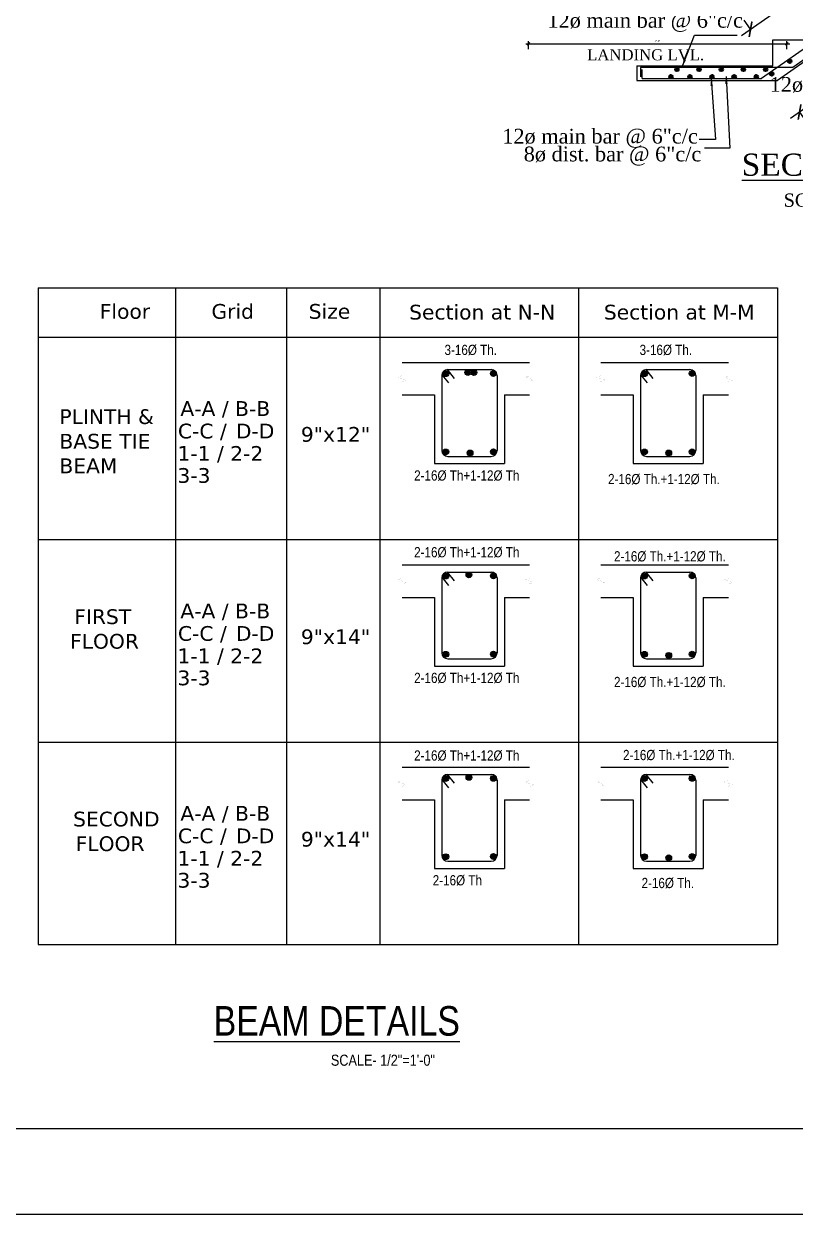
# Model space of a CAD drawing. Header units: inches. Extents: x -10117506 to -5032697, y -6529230 to -3254494.
# Drawn here: x -5041239 to -5040821, y -3262045 to -3261400 of the extents above; entities that cross this region are included whole.
import ezdxf
from ezdxf.enums import TextEntityAlignment as Align

# ---------------------------------------------------------------- set-up
doc = ezdxf.new("R2010")
doc.units = ezdxf.units.IN
doc.header["$LTSCALE"] = 2
doc.header["$MEASUREMENT"] = 0
doc.header["$PDMODE"] = 34
doc.linetypes.add('ACAD_ISO02W100', pattern=[15, 12, -3])
doc.layers.get('0').update_dxf_attribs({"linetype": 'CONTINUOUS'})
doc.layers.get('DEFPOINTS').update_dxf_attribs({"color": 141, "linetype": 'CONTINUOUS'})
for name, color, linetype, lineweight in [('BEAM LINE', 4, 'CONTINUOUS', 9), ('DIM_LINE', 173, 'CONTINUOUS', 20), ('dimension', 160, 'CONTINUOUS', 15), ('DIMSTR', 5, 'CONTINUOUS', 13), ('ELE1', 3, 'CONTINUOUS', 9), ('HATCH', 60, 'ACAD_ISO02W100', 13), ('rebAar', 3, 'CONTINUOUS', 20), ('rebar', 140, 'CONTINUOUS', 13), ('stair', 132, 'CONTINUOUS', 13), ('TEX', 210, 'CONTINUOUS', 25), ('TEXT', 181, 'CONTINUOUS', 25), ('WALL SEC', 2, 'CONTINUOUS', 35)]:
    doc.layers.add(name, color=color, linetype=linetype, lineweight=lineweight)
doc.styles.add('bimal', font='arial.ttf')
doc.styles.add('dim_20', font='ARIALN.TTF')
doc.styles.add('Lettring Text', font='arial.ttf')
doc.styles.add('NIR', font='COPRGTL.TTF')
doc.styles.get("Standard").update_dxf_attribs({"font": 'ARIALN.TTF'})
doc.styles.add('TIMES', font='times.ttf')
doc.dimstyles.new('1_96', dxfattribs={"dimtxt": 5, "dimasz": 3, "dimexe": 3, "dimexo": 3, "dimgap": 3, "dimtad": 1, "dimdec": 0, "dimzin": 0, "dimdsep": 46, "dimlunit": 4, "dimtxsty": 'bimal', "dimblk": 'ARCHTICK', "dimcen": 2, "dimdle": 3, "dimclrd": 3, "dimclre": 1, "dimclrt": 4, "dimadec": 0, "dimazin": 0, "dimtfac": 1, "dimtdec": 0, "dimtix": 1, "dimtofl": 0, "dimtmove": 0, "dimatfit": 3, "dimldrblk": 'ARCHTICK', "dimfxl": 1, "dimtolj": 1, "dimtzin": 0, "dimlwd": 0, "dimlwe": 9, "dimarcsym": 0})
doc.dimstyles.new('Copy of Standard', dxfattribs={"dimtxt": 6, "dimasz": 2.875, "dimexe": 2, "dimexo": 4, "dimgap": 2, "dimtad": 1, "dimdec": 0, "dimrnd": 1, "dimzin": 0, "dimdsep": 46, "dimlunit": 4, "dimtxsty": 'Lettring Text', "dimcen": 0.1, "dimclrd": 7, "dimclre": 7, "dimclrt": 7, "dimazin": 0, "dimtfac": 0.645, "dimtdec": 0, "dimtmove": 1, "dimatfit": 0, "dimfxl": 3, "dimfxlon": 1, "dimtfillclr": 256, "dimtolj": 1, "dimtzin": 0, "dimlwd": -1, "dimlwe": -1, "dimarcsym": 2})
doc.dimstyles.new('nir 48', dxfattribs={"dimscale": 0.5, "dimtxt": 24, "dimasz": 3, "dimexe": 3, "dimexo": 6, "dimgap": 2, "dimtad": 3, "dimdec": 0, "dimzin": 3, "dimlunit": 4, "dimtxsty": 'NIR', "dimblk": 'OBLIQUE', "dimcen": 2.5, "dimdle": 3, "dimclrt": 3, "dimadec": 0, "dimazin": 0, "dimtfac": 1, "dimtdec": 0, "dimtmove": 2, "dimatfit": 3, "dimfxl": 1, "dimarcsym": 0})

# ---------------------------------------------------------------- blocks, each defined once
blk = doc.blocks.new('_ArchTick')
at = {"color": 0, "linetype": 'ByBlock', "const_width": 0.15}
blk.add_lwpolyline([(-0.5, -0.5), (0.5, 0.5)], dxfattribs=at)
blk = doc.blocks.new('*D250')
at = {"layer": 'DEFPOINTS', "color": 0, "linetype": 'Continuous', "transparency": 16777216}
for p in [(121525.6, -24476.77), (121445.6, -24532.77), (121451.58, -24541.31)]:
    blk.add_point(p, dxfattribs=at)
at = {"layer": 'WALL SEC', "color": 3, "linetype": 'Continuous', "lineweight": 0, "transparency": 16777216}
blk.add_line((121534.03, -24483.59), (121449.12, -24543.03), dxfattribs=at)
at = {"layer": 'WALL SEC', "color": 1, "linetype": 'Continuous', "lineweight": 9, "transparency": 16777216}
for p, q in [((121531.58, -24485.31), (121533.3, -24487.77)), ((121451.58, -24541.31), (121453.3, -24543.77))]:
    blk.add_line(p, q, dxfattribs=at)
at = {"layer": 'WALL SEC', "color": 3, "linetype": 'Continuous', "lineweight": 0, "transparency": 16777216, "xscale": 3, "yscale": 3, "zscale": 3}
for p, rotation in [((121531.58, -24485.31), 34.99202019856288), ((121451.58, -24541.31), 214.9920201985628)]:
    blk.add_blockref('_ArchTick', p, dxfattribs=dict(at, rotation=rotation))
at = {"layer": 'WALL SEC', "color": 4, "linetype": 'Continuous', "lineweight": 25, "transparency": 16777216, "insert": (121478.13, -24515.96), "char_height": 5, "attachment_point": 5, "rotation": 34.992, "style": 'bimal'}
blk.add_mtext('\\A1;7\'-5"', dxfattribs=at)
blk = doc.blocks.new('*D252')
at = {"layer": 'DEFPOINTS', "color": 0, "linetype": 'Continuous', "transparency": 16777216}
for p in [(121461.21, -24502.84), (121468.48, -24513.23), (121445.57, -24529.27)]:
    blk.add_point(p, dxfattribs=at)
at = {"layer": 'WALL SEC', "color": 3, "linetype": 'Continuous', "lineweight": 0, "transparency": 16777216}
blk.add_line((121435.84, -24520.6), (121463.67, -24501.12), dxfattribs=at)
at = {"layer": 'WALL SEC', "color": 1, "linetype": 'Continuous', "lineweight": 9, "transparency": 16777216}
for p, q in [((121461.21, -24502.84), (121459.49, -24500.39)), ((121438.3, -24518.88), (121436.58, -24516.43))]:
    blk.add_line(p, q, dxfattribs=at)
at = {"layer": 'WALL SEC', "color": 3, "linetype": 'Continuous', "lineweight": 0, "transparency": 16777216, "xscale": 3, "yscale": 3, "zscale": 3}
for p, rotation in [((121461.21, -24502.84), 34.99202019855377), ((121438.3, -24518.88), 214.9920201985538)]:
    blk.add_blockref('_ArchTick', p, dxfattribs=dict(at, rotation=rotation))
at = {"layer": 'WALL SEC', "color": 4, "linetype": 'Continuous', "lineweight": 25, "transparency": 16777216, "insert": (121446.57, -24506.31), "char_height": 5, "attachment_point": 5, "rotation": 34.992, "style": 'bimal'}
blk.add_mtext('\\A1;2\'-6"', dxfattribs=at)
blk = doc.blocks.new('_Oblique')
at = {"color": 0, "linetype": 'ByBlock', "lineweight": -2}
blk.add_line((-0.5, -0.5), (0.5, 0.5), dxfattribs=at)
blk = doc.blocks.new('*D496')
at = {"layer": 'DEFPOINTS', "color": 0, "transparency": 16777216}
for p in [(-5040825.85, -3261410.59), (-5040965.89, -3261428.36), (-5040825.85, -3261428.36)]:
    blk.add_point(p, dxfattribs=at)
at = {"layer": 'DIM_LINE', "color": 0, "linetype": 'ByBlock', "lineweight": -2, "transparency": 16777216}
blk.add_line((-5040967.39, -3261410.59), (-5040824.35, -3261410.59), dxfattribs=at)
at = {"layer": 'DIM_LINE', "color": 0, "lineweight": -2, "transparency": 16777216}
for p, q in [((-5040965.89, -3261413.59), (-5040965.89, -3261409.09)), ((-5040825.85, -3261413.59), (-5040825.85, -3261409.09))]:
    blk.add_line(p, q, dxfattribs=at)
at = {"layer": 'DIM_LINE', "color": 0, "lineweight": -2, "transparency": 16777216, "xscale": 1.5, "yscale": 1.5, "zscale": 1.5, "rotation": 180}
blk.add_blockref('_Oblique', (-5040965.89, -3261410.59), dxfattribs=at)
at = {"layer": 'DIM_LINE', "color": 0, "lineweight": -2, "transparency": 16777216, "xscale": 1.5, "yscale": 1.5, "zscale": 1.5}
blk.add_blockref('_Oblique', (-5040825.85, -3261410.59), dxfattribs=at)
at = {"layer": 'DIM_LINE', "color": 3, "transparency": 16777216, "insert": (-5040895.87, -3261409.06), "char_height": 1, "attachment_point": 5, "style": 'NIR'}
blk.add_mtext('7\'-0"', dxfattribs=at)
blk = doc.blocks.new('YYG')
at = {"layer": 'WALL SEC'}
for points in [[(121448.44, -24527.55, 0.407959), (121448.93, -24528.05), (121448.95, -24528.05, 0.407959), (121449.44, -24527.55, 1)], [(121416.24, -24531.77, 0.407959), (121416.73, -24532.27), (121416.75, -24532.27, 0.407959), (121417.24, -24531.77, 1)], [(121417.86, -24529.77, 0.407959), (121418.35, -24530.27), (121418.37, -24530.27, 0.407959), (121418.86, -24529.77, 1)], [(121421.36, -24531.77, 0.407959), (121421.85, -24532.27), (121421.87, -24532.27, 0.407959), (121422.36, -24531.77, 1)], [(121423.86, -24529.77, 0.407959), (121424.35, -24530.27), (121424.37, -24530.27, 0.407959), (121424.86, -24529.77, 1)], [(121427.36, -24531.77, 0.407959), (121427.85, -24532.27), (121427.87, -24532.27, 0.407959), (121428.36, -24531.77, 1)], [(121429.86, -24529.77, 0.407959), (121430.35, -24530.27), (121430.37, -24530.27, 0.407959), (121430.86, -24529.77, 1)], [(121433.36, -24531.77, 0.407959), (121433.85, -24532.27), (121433.87, -24532.27, 0.407959), (121434.36, -24531.77, 1)], [(121435.86, -24529.77, 0.407959), (121436.35, -24530.27), (121436.37, -24530.27, 0.407959), (121436.86, -24529.77, 1)], [(121439.36, -24531.77, 0.407959), (121439.85, -24532.27), (121439.87, -24532.27, 0.407959), (121440.36, -24531.77, 1)], [(121441.86, -24529.77, 0.407959), (121442.35, -24530.27), (121442.37, -24530.27, 0.407959), (121442.86, -24529.77, 1)], [(121443.53, -24530.99, 0.407959), (121444.02, -24531.49), (121444.04, -24531.49, 0.407959), (121444.53, -24530.99, 1)]]:
    blk.add_hatch(color=256, dxfattribs=at).paths.add_polyline_path(points)
at = {"layer": 'stair'}
for p, q in [((121468.48, -24513.23), (121441.28, -24532.27)), ((121464.34, -24519.04), (121449.72, -24529.27)), ((121464.34, -24519.65), (121445.6, -24532.77)), ((121407.47, -24528.77), (121407.47, -24532.77)), ((121407.47, -24528.77), (121444.34, -24528.77)), ((121449.72, -24529.27), (121408.49, -24529.27)), ((121408.49, -24529.27), (121408.49, -24531.77)), ((121408.97, -24532.27), (121408.97, -24529.77)), ((121408.97, -24532.27), (121441.28, -24532.27)), ((121407.47, -24532.77), (121445.6, -24532.77))]:
    blk.add_line(p, q, dxfattribs=at)
blk.add_lwpolyline([(121444.34, -24528.77), (121444.34, -24521.77), (121454.34, -24521.77)], dxfattribs=at)
at = {"layer": 'WALL SEC'}
for centre in [(121448.94, -24527.55), (121416.74, -24531.77), (121418.36, -24529.77), (121421.86, -24531.77), (121424.36, -24529.77), (121427.86, -24531.77), (121430.36, -24529.77), (121433.86, -24531.77), (121436.36, -24529.77), (121439.86, -24531.77), (121442.36, -24529.77), (121444.03, -24530.99)]:
    blk.add_circle(centre, 0.5, dxfattribs=at)
at = {"insert": (121394.01, -24524.31), "char_height": 3, "width": 60.8422, "attachment_point": 1, "style": 'TIMES'}
blk.add_mtext('\\pt6;LANDING LVL.', dxfattribs=at)
at = {"layer": 'TEXT', "style": 'TIMES'}
blk.add_text('%%USECTION AT B-B', height=6, dxfattribs=at).set_placement((121470.89, -24555.58), align=Align.MIDDLE_CENTER)
at = {"layer": 'TEXT', "char_height": 4, "attachment_point": 9, "style": 'TIMES'}
for s, insert in [('12ø main bar @ 6"c/c', (121436.25, -24519.62)), ('12ø main bar @ 5"c/c', (121496.47, -24536.99)), ('12ø main bar @ 6"c/c', (121424.01, -24551.02)), ('8ø dist. bar @ 6"c/c', (121424.96, -24555.85))]:
    blk.add_mtext(s, dxfattribs=dict(at, insert=insert))
at = {"layer": 'TEXT', "insert": (121466.56, -24565.23), "char_height": 3.6, "width": 108.2159, "attachment_point": 5, "style": 'TIMES'}
blk.add_mtext('SCALE: 1"=4\'-0"', dxfattribs=at)
at = {"layer": 'WALL SEC', "linetype": 'Continuous', "lineweight": 25}
dim = blk.add_linear_dim(base=(121451.58, -24541.31), p1=(121525.6, -24476.77), p2=(121445.6, -24532.77), angle=214.992, text='7\'-5"', dimstyle='1_96', override={"dimfxl": 0, "dimfxlon": 1, "dimarcsym": 1}, dxfattribs=at)
dim.commit()
dim.dimension.update_dxf_attribs({"geometry": '*D250', "text_midpoint": (121481.3, -24520.5), "dimtype": 129})
dim = blk.add_aligned_dim(p1=(121445.57, -24529.27), p2=(121468.48, -24513.23), distance=12.68, text='2\'-6"', dimstyle='1_96', override={"dimfxl": 0, "dimfxlon": 1, "dimarcsym": 1}, dxfattribs=at)
dim.commit()
dim.dimension.update_dxf_attribs({"geometry": '*D252', "text_midpoint": (121446.57, -24506.31)})
at = {"layer": 'HATCH'}
for points in [[(121419.74, -24529.08), (121423.1, -24520.49), (121434.64, -24520.45)], [(121427.62, -24532.27), (121428.78, -24548.73), (121424.4, -24548.73)], [(121431.66, -24531.71), (121432.65, -24551.11), (121425.86, -24551.11)]]:
    blk.add_leader(points, dimstyle='Copy of Standard', override={"dimasz": 2, "dimtad": 0}, dxfattribs=at)

msp = doc.modelspace()

# ---------------------------------------------------------------- hatches: boundary and pattern name
at = {"layer": 'rebar'}
h = msp.add_hatch(color=256, dxfattribs=at)
edge = h.paths.add_edge_path()
edge.add_arc((-5041010.73, -3261589.37), 1.57, 0, 360)
h = msp.add_hatch(color=256, dxfattribs=at)
edge = h.paths.add_edge_path()
edge.add_arc((-5040998.78, -3261588.75), 1.57, 0, 360)
h = msp.add_hatch(color=256, dxfattribs=at)
edge = h.paths.add_edge_path()
edge.add_arc((-5040995.5, -3261588.75), 1.57, 0, 360)
h = msp.add_hatch(color=256, dxfattribs=at)
edge = h.paths.add_edge_path()
edge.add_arc((-5040984.9, -3261589.3), 1.57, 0, 360)
h = msp.add_hatch(color=256, dxfattribs=at)
edge = h.paths.add_edge_path()
edge.add_arc((-5040903.03, -3261589.37), 1.57, 0, 360)
h = msp.add_hatch(color=256, dxfattribs=at)
edge = h.paths.add_edge_path()
edge.add_arc((-5040877.21, -3261589.3), 1.57, 0, 360)
h = msp.add_hatch(color=256, dxfattribs=at)
edge = h.paths.add_edge_path()
edge.add_arc((-5041010.73, -3261631.76), 1.57, 0, 360)
h = msp.add_hatch(color=256, dxfattribs=at)
edge = h.paths.add_edge_path()
edge.add_arc((-5040997.58, -3261632.34), 1.57, 0, 360)
h = msp.add_hatch(color=256, dxfattribs=at)
edge = h.paths.add_edge_path()
edge.add_arc((-5040984.9, -3261631.68), 1.57, 0, 360)
h = msp.add_hatch(color=256, dxfattribs=at)
edge = h.paths.add_edge_path()
edge.add_arc((-5040903.03, -3261631.76), 1.57, 0, 360)
h = msp.add_hatch(color=256, dxfattribs=at)
edge = h.paths.add_edge_path()
edge.add_arc((-5040889.88, -3261632.34), 1.57, 0, 360)
h = msp.add_hatch(color=256, dxfattribs=at)
edge = h.paths.add_edge_path()
edge.add_arc((-5040877.21, -3261631.68), 1.57, 0, 360)
h = msp.add_hatch(color=256, dxfattribs=at)
edge = h.paths.add_edge_path()
edge.add_arc((-5041010.73, -3261699.06), 1.57, 0, 360)
h = msp.add_hatch(color=256, dxfattribs=at)
edge = h.paths.add_edge_path()
edge.add_arc((-5040998.19, -3261698.43), 1.57, 0, 360)
h = msp.add_hatch(color=256, dxfattribs=at)
edge = h.paths.add_edge_path()
edge.add_arc((-5040984.9, -3261698.98), 1.57, 0, 360)
h = msp.add_hatch(color=256, dxfattribs=at)
edge = h.paths.add_edge_path()
edge.add_arc((-5040903.03, -3261699.06), 1.57, 0, 360)
h = msp.add_hatch(color=256, dxfattribs=at)
edge = h.paths.add_edge_path()
edge.add_arc((-5040877.21, -3261698.98), 1.57, 0, 360)
h = msp.add_hatch(color=256, dxfattribs=at)
edge = h.paths.add_edge_path()
edge.add_arc((-5041010.73, -3261741.44), 1.57, 0, 360)
h = msp.add_hatch(color=256, dxfattribs=at)
edge = h.paths.add_edge_path()
edge.add_arc((-5040984.9, -3261741.36), 1.57, 0, 360)
h = msp.add_hatch(color=256, dxfattribs=at)
edge = h.paths.add_edge_path()
edge.add_arc((-5040903.03, -3261741.44), 1.57, 0, 360)
h = msp.add_hatch(color=256, dxfattribs=at)
edge = h.paths.add_edge_path()
edge.add_arc((-5040889.88, -3261742.02), 1.57, 0, 360)
h = msp.add_hatch(color=256, dxfattribs=at)
edge = h.paths.add_edge_path()
edge.add_arc((-5040877.21, -3261741.36), 1.57, 0, 360)
h = msp.add_hatch(color=256, dxfattribs=at)
edge = h.paths.add_edge_path()
edge.add_arc((-5041010.73, -3261808.75), 1.57, 0, 360)
h = msp.add_hatch(color=256, dxfattribs=at)
edge = h.paths.add_edge_path()
edge.add_arc((-5040998.19, -3261808.12), 1.57, 0, 360)
h = msp.add_hatch(color=256, dxfattribs=at)
edge = h.paths.add_edge_path()
edge.add_arc((-5040984.9, -3261808.67), 1.57, 0, 360)
h = msp.add_hatch(color=256, dxfattribs=at)
edge = h.paths.add_edge_path()
edge.add_arc((-5040903.03, -3261808.75), 1.57, 0, 360)
h = msp.add_hatch(color=256, dxfattribs=at)
edge = h.paths.add_edge_path()
edge.add_arc((-5040877.21, -3261808.67), 1.57, 0, 360)
h = msp.add_hatch(color=256, dxfattribs=at)
edge = h.paths.add_edge_path()
edge.add_arc((-5041010.73, -3261851.13), 1.57, 0, 360)
h = msp.add_hatch(color=256, dxfattribs=at)
edge = h.paths.add_edge_path()
edge.add_arc((-5040984.9, -3261851.05), 1.57, 0, 360)
h = msp.add_hatch(color=256, dxfattribs=at)
edge = h.paths.add_edge_path()
edge.add_arc((-5040903.03, -3261851.13), 1.57, 0, 360)
h = msp.add_hatch(color=256, dxfattribs=at)
edge = h.paths.add_edge_path()
edge.add_arc((-5040889.88, -3261851.71), 1.57, 0, 360)
h = msp.add_hatch(color=256, dxfattribs=at)
edge = h.paths.add_edge_path()
edge.add_arc((-5040877.21, -3261851.05), 1.57, 0, 360)

# ---------------------------------------------------------------- linework, layer by layer
for points in [[(-5041034.41, -3261580.3, 0.0315, 0.0315, 0), (-5041034.41, -3261590.48, 0.0315, 0.0315, 0), (-5041036.57, -3261591.26, 0.0315, 0.0315, 0), (-5041032.24, -3261592.84, 0.0315, 0.0315, 0), (-5041034.41, -3261593.63, 0.0315, 0.0315, 0), (-5041034.41, -3261604.26, 0, 0, 0)], [(-5040965.28, -3261580.3, 0.0315, 0.0315, 0), (-5040965.28, -3261590.48, 0.0315, 0.0315, 0), (-5040967.44, -3261591.26, 0.0315, 0.0315, 0), (-5040963.12, -3261592.84, 0.0315, 0.0315, 0), (-5040965.28, -3261593.63, 0.0315, 0.0315, 0), (-5040965.28, -3261604.26, 0, 0, 0)], [(-5040926.71, -3261580.3, 0.0315, 0.0315, 0), (-5040926.71, -3261590.48, 0.0315, 0.0315, 0), (-5040928.87, -3261591.26, 0.0315, 0.0315, 0), (-5040924.55, -3261592.84, 0.0315, 0.0315, 0), (-5040926.71, -3261593.63, 0.0315, 0.0315, 0), (-5040926.71, -3261604.26, 0, 0, 0)], [(-5040857.58, -3261580.3, 0.0315, 0.0315, 0), (-5040857.58, -3261590.48, 0.0315, 0.0315, 0), (-5040859.75, -3261591.26, 0.0315, 0.0315, 0), (-5040855.42, -3261592.84, 0.0315, 0.0315, 0), (-5040857.58, -3261593.63, 0.0315, 0.0315, 0), (-5040857.58, -3261604.26, 0, 0, 0)], [(-5041034.41, -3261689.99, 0.0315, 0.0315, 0), (-5041034.41, -3261700.16, 0.0315, 0.0315, 0), (-5041036.57, -3261700.95, 0.0315, 0.0315, 0), (-5041032.24, -3261702.53, 0.0315, 0.0315, 0), (-5041034.41, -3261703.31, 0.0315, 0.0315, 0), (-5041034.41, -3261713.95, 0, 0, 0)], [(-5040965.28, -3261689.99, 0.0315, 0.0315, 0), (-5040965.28, -3261700.16, 0.0315, 0.0315, 0), (-5040967.44, -3261700.95, 0.0315, 0.0315, 0), (-5040963.12, -3261702.53, 0.0315, 0.0315, 0), (-5040965.28, -3261703.31, 0.0315, 0.0315, 0), (-5040965.28, -3261713.95, 0, 0, 0)], [(-5040926.71, -3261689.99, 0.0315, 0.0315, 0), (-5040926.71, -3261700.16, 0.0315, 0.0315, 0), (-5040928.87, -3261700.95, 0.0315, 0.0315, 0), (-5040924.55, -3261702.53, 0.0315, 0.0315, 0), (-5040926.71, -3261703.31, 0.0315, 0.0315, 0), (-5040926.71, -3261713.95, 0, 0, 0)], [(-5040857.58, -3261689.99, 0.0315, 0.0315, 0), (-5040857.58, -3261700.16, 0.0315, 0.0315, 0), (-5040859.75, -3261700.95, 0.0315, 0.0315, 0), (-5040855.42, -3261702.53, 0.0315, 0.0315, 0), (-5040857.58, -3261703.31, 0.0315, 0.0315, 0), (-5040857.58, -3261713.95, 0, 0, 0)], [(-5041034.41, -3261799.68, 0.0315, 0.0315, 0), (-5041034.41, -3261809.85, 0.0315, 0.0315, 0), (-5041036.57, -3261810.64, 0.0315, 0.0315, 0), (-5041032.24, -3261812.21, 0.0315, 0.0315, 0), (-5041034.41, -3261813, 0.0315, 0.0315, 0), (-5041034.41, -3261823.63, 0, 0, 0)], [(-5040965.28, -3261799.68, 0.0315, 0.0315, 0), (-5040965.28, -3261809.85, 0.0315, 0.0315, 0), (-5040967.44, -3261810.64, 0.0315, 0.0315, 0), (-5040963.12, -3261812.21, 0.0315, 0.0315, 0), (-5040965.28, -3261813, 0.0315, 0.0315, 0), (-5040965.28, -3261823.63, 0, 0, 0)], [(-5040926.71, -3261799.68, 0.0315, 0.0315, 0), (-5040926.71, -3261809.85, 0.0315, 0.0315, 0), (-5040928.87, -3261810.64, 0.0315, 0.0315, 0), (-5040924.55, -3261812.21, 0.0315, 0.0315, 0), (-5040926.71, -3261813, 0.0315, 0.0315, 0), (-5040926.71, -3261823.63, 0, 0, 0)], [(-5040857.58, -3261799.68, 0.0315, 0.0315, 0), (-5040857.58, -3261809.85, 0.0315, 0.0315, 0), (-5040859.75, -3261810.64, 0.0315, 0.0315, 0), (-5040855.42, -3261812.21, 0.0315, 0.0315, 0), (-5040857.58, -3261813, 0.0315, 0.0315, 0), (-5040857.58, -3261823.63, 0, 0, 0)]]:
    msp.add_lwpolyline(points, format="xyseb")
at = {"layer": 'BEAM LINE'}
for p, q in [((-5041034.41, -3261583.24), (-5040965.28, -3261583.24)), ((-5040926.71, -3261583.24), (-5040857.58, -3261583.24)), ((-5041034.41, -3261600.92), (-5041016.79, -3261600.92)), ((-5041016.79, -3261600.92), (-5041016.79, -3261638.11)), ((-5040978.99, -3261600.92), (-5040978.99, -3261638.11)), ((-5040978.99, -3261600.92), (-5040965.28, -3261600.92)), ((-5040926.71, -3261600.92), (-5040909.09, -3261600.92)), ((-5040909.09, -3261600.92), (-5040909.09, -3261638.11)), ((-5040871.3, -3261600.92), (-5040871.3, -3261638.11)), ((-5040871.3, -3261600.92), (-5040857.58, -3261600.92)), ((-5041016.79, -3261638.11), (-5040978.99, -3261638.11)), ((-5040909.09, -3261638.11), (-5040871.3, -3261638.11)), ((-5041034.41, -3261692.93), (-5040965.28, -3261692.93)), ((-5040926.71, -3261692.93), (-5040857.58, -3261692.93)), ((-5041034.41, -3261710.61), (-5041016.79, -3261710.61)), ((-5041016.79, -3261710.61), (-5041016.79, -3261747.79)), ((-5040978.99, -3261710.61), (-5040978.99, -3261747.79)), ((-5040978.99, -3261710.61), (-5040965.28, -3261710.61)), ((-5040926.71, -3261710.61), (-5040909.09, -3261710.61)), ((-5040909.09, -3261710.61), (-5040909.09, -3261747.79)), ((-5040871.3, -3261710.61), (-5040871.3, -3261747.79)), ((-5040871.3, -3261710.61), (-5040857.58, -3261710.61)), ((-5041016.79, -3261747.79), (-5040978.99, -3261747.79)), ((-5040909.09, -3261747.79), (-5040871.3, -3261747.79)), ((-5041034.41, -3261802.61), (-5040965.28, -3261802.61)), ((-5040926.71, -3261802.61), (-5040857.58, -3261802.61)), ((-5041034.41, -3261820.3), (-5041016.79, -3261820.3)), ((-5041016.79, -3261820.3), (-5041016.79, -3261857.48)), ((-5040978.99, -3261820.3), (-5040978.99, -3261857.48)), ((-5040978.99, -3261820.3), (-5040965.28, -3261820.3)), ((-5040926.71, -3261820.3), (-5040909.09, -3261820.3)), ((-5040909.09, -3261820.3), (-5040909.09, -3261857.48)), ((-5040871.3, -3261820.3), (-5040871.3, -3261857.48)), ((-5040871.3, -3261820.3), (-5040857.58, -3261820.3)), ((-5041016.79, -3261857.48), (-5040978.99, -3261857.48)), ((-5040909.09, -3261857.48), (-5040871.3, -3261857.48))]:
    msp.add_line(p, q, dxfattribs=at)
at = {"layer": 'DEFPOINTS'}
msp.add_lwpolyline([(-5039797.87, -3259796.88), (-5042975.47, -3259796.88), (-5042975.47, -3262044.85), (-5039797.87, -3262044.85)], close=True, dxfattribs=at)
at = {"layer": 'dimension'}
for p, q in [((-5041231.57, -3261542.93), (-5041231.57, -3261569.61)), ((-5041231.57, -3261542.93), (-5040831.02, -3261542.93)), ((-5041157.24, -3261542.93), (-5041157.24, -3261569.61)), ((-5041097.13, -3261542.93), (-5041097.13, -3261569.61)), ((-5041046.41, -3261542.93), (-5041046.41, -3261679.3)), ((-5040938.72, -3261542.93), (-5040938.72, -3261788.99)), ((-5040831.02, -3261542.93), (-5040831.02, -3261679.3)), ((-5041231.57, -3261569.61), (-5041231.57, -3261679.3)), ((-5041231.57, -3261569.61), (-5040831.02, -3261569.61)), ((-5041231.57, -3261569.61), (-5040831.02, -3261569.61)), ((-5041231.57, -3261569.61), (-5040831.02, -3261569.61)), ((-5041157.24, -3261569.61), (-5041157.24, -3261679.3)), ((-5041097.13, -3261569.61), (-5041097.13, -3261679.3)), ((-5041231.57, -3261679.3), (-5040831.02, -3261679.3)), ((-5041231.57, -3261679.3), (-5041231.57, -3261788.99)), ((-5041231.57, -3261679.3), (-5040831.02, -3261679.3)), ((-5041231.57, -3261679.3), (-5040831.02, -3261679.3)), ((-5041157.24, -3261679.3), (-5041157.24, -3261788.99)), ((-5041097.13, -3261679.3), (-5041097.13, -3261788.99)), ((-5041046.41, -3261679.3), (-5041046.41, -3261788.99)), ((-5040831.02, -3261679.3), (-5040831.02, -3261788.99)), ((-5041231.57, -3261788.99), (-5040831.02, -3261788.99)), ((-5041231.57, -3261788.99), (-5040831.02, -3261788.99)), ((-5041231.57, -3261788.99), (-5041231.57, -3261898.67)), ((-5041231.57, -3261788.99), (-5040831.02, -3261788.99)), ((-5041231.57, -3261788.99), (-5040831.02, -3261788.99)), ((-5041157.24, -3261788.99), (-5041157.24, -3261898.67)), ((-5041097.13, -3261788.99), (-5041097.13, -3261898.67)), ((-5041046.41, -3261788.99), (-5041046.41, -3261898.67)), ((-5040938.72, -3261788.99), (-5040938.72, -3261898.67)), ((-5040831.02, -3261788.99), (-5040831.02, -3261898.67)), ((-5041231.57, -3261898.67), (-5040831.02, -3261898.67)), ((-5041231.57, -3261898.67), (-5040831.02, -3261898.67)), ((-5041231.57, -3261898.67), (-5040831.02, -3261898.67)), ((-5041231.57, -3261898.67), (-5040831.02, -3261898.67)), ((-5041231.57, -3261898.67), (-5040831.02, -3261898.67)), ((-5041231.57, -3261898.67), (-5040831.02, -3261898.67)), ((-5041231.57, -3261898.67), (-5040831.02, -3261898.67)), ((-5041231.57, -3261898.67), (-5040831.02, -3261898.67)), ((-5041231.57, -3261898.67), (-5040831.02, -3261898.67))]:
    msp.add_line(p, q, dxfattribs=at)
at = {"layer": 'ELE1'}
msp.add_lwpolyline([(-5042929.15, -3259843.2), (-5039844.19, -3259843.2), (-5039844.19, -3261998.53), (-5042929.15, -3261998.53)], close=True, dxfattribs=at)
msp.add_lwpolyline([(-5042929.15, -3259843.2), (-5039844.19, -3259843.2), (-5039844.19, -3261998.53), (-5042929.15, -3261998.53)], close=True, dxfattribs=at)
at = {"layer": 'rebAar', "ltscale": 0.25}
for p, q in [((-5041012.85, -3261590.33), (-5041012.85, -3261631.02)), ((-5041012.82, -3261589.91), (-5041009.24, -3261594.41)), ((-5041009.99, -3261587.19), (-5041006.21, -3261591.94)), ((-5041009.7, -3261587.18), (-5040986.08, -3261587.18)), ((-5040982.93, -3261590.33), (-5040982.93, -3261631.02)), ((-5040905.16, -3261590.33), (-5040905.16, -3261631.02)), ((-5040905.13, -3261589.91), (-5040901.54, -3261594.41)), ((-5040902.29, -3261587.19), (-5040898.51, -3261591.94)), ((-5040902.01, -3261587.18), (-5040878.39, -3261587.18)), ((-5040875.24, -3261590.33), (-5040875.24, -3261631.02)), ((-5041009.7, -3261634.17), (-5040986.08, -3261634.17)), ((-5040902.01, -3261634.17), (-5040878.39, -3261634.17)), ((-5041012.85, -3261700.01), (-5041012.85, -3261740.71)), ((-5041012.82, -3261699.59), (-5041009.24, -3261704.1)), ((-5041009.99, -3261696.88), (-5041006.21, -3261701.62)), ((-5041009.7, -3261696.86), (-5040986.08, -3261696.86)), ((-5040982.93, -3261700.01), (-5040982.93, -3261740.71)), ((-5040905.16, -3261700.01), (-5040905.16, -3261740.71)), ((-5040905.13, -3261699.59), (-5040901.54, -3261704.1)), ((-5040902.29, -3261696.88), (-5040898.51, -3261701.62)), ((-5040902.01, -3261696.86), (-5040878.39, -3261696.86)), ((-5040875.24, -3261700.01), (-5040875.24, -3261740.71)), ((-5041009.7, -3261743.85), (-5040986.08, -3261743.85)), ((-5040902.01, -3261743.85), (-5040878.39, -3261743.85)), ((-5041012.85, -3261809.7), (-5041012.85, -3261850.39)), ((-5041012.82, -3261809.28), (-5041009.24, -3261813.78)), ((-5041009.99, -3261806.56), (-5041006.21, -3261811.31)), ((-5041009.7, -3261806.55), (-5040986.08, -3261806.55)), ((-5040982.93, -3261809.7), (-5040982.93, -3261850.39)), ((-5040905.16, -3261809.7), (-5040905.16, -3261850.39)), ((-5040905.13, -3261809.28), (-5040901.54, -3261813.78)), ((-5040902.29, -3261806.56), (-5040898.51, -3261811.31)), ((-5040902.01, -3261806.55), (-5040878.39, -3261806.55)), ((-5040875.24, -3261809.7), (-5040875.24, -3261850.39)), ((-5041009.7, -3261853.54), (-5040986.08, -3261853.54)), ((-5040902.01, -3261853.54), (-5040878.39, -3261853.54))]:
    msp.add_line(p, q, dxfattribs=at)
for centre, start, end in [((-5041009.7, -3261590.33), 90, 180), ((-5040986.08, -3261590.33), 0, 90), ((-5040902.01, -3261590.33), 90, 180), ((-5040878.39, -3261590.33), 0, 90), ((-5041009.7, -3261631.02), 180, 270), ((-5040986.08, -3261631.02), 270, 0), ((-5040902.01, -3261631.02), 180, 270), ((-5040878.39, -3261631.02), 270, 0), ((-5041009.7, -3261700.01), 90, 180), ((-5040986.08, -3261700.01), 0, 90), ((-5040902.01, -3261700.01), 90, 180), ((-5040878.39, -3261700.01), 0, 90), ((-5041009.7, -3261740.71), 180, 270), ((-5040986.08, -3261740.71), 270, 0), ((-5040902.01, -3261740.71), 180, 270), ((-5040878.39, -3261740.71), 270, 0), ((-5041009.7, -3261809.7), 90, 180), ((-5040986.08, -3261809.7), 0, 90), ((-5040902.01, -3261809.7), 90, 180), ((-5040878.39, -3261809.7), 0, 90), ((-5041009.7, -3261850.39), 180, 270), ((-5040986.08, -3261850.39), 270, 0), ((-5040902.01, -3261850.39), 180, 270), ((-5040878.39, -3261850.39), 270, 0)]:
    msp.add_arc(centre, 3.15, start, end, dxfattribs=at)
at = {"layer": 'rebar'}
for centre in [(-5041010.73, -3261589.37), (-5040998.78, -3261588.75), (-5040995.5, -3261588.75), (-5040984.9, -3261589.3), (-5040903.03, -3261589.37), (-5040877.21, -3261589.3), (-5041010.73, -3261631.76), (-5040997.58, -3261632.34), (-5040984.9, -3261631.68), (-5040903.03, -3261631.76), (-5040889.88, -3261632.34), (-5040877.21, -3261631.68), (-5041010.73, -3261699.06), (-5040998.19, -3261698.43), (-5040984.9, -3261698.98), (-5040903.03, -3261699.06), (-5040877.21, -3261698.98), (-5041010.73, -3261741.44), (-5040984.9, -3261741.36), (-5040903.03, -3261741.44), (-5040889.88, -3261742.02), (-5040877.21, -3261741.36), (-5041010.73, -3261808.75), (-5040998.19, -3261808.12), (-5040984.9, -3261808.67), (-5040903.03, -3261808.75), (-5040877.21, -3261808.67), (-5041010.73, -3261851.13), (-5040984.9, -3261851.05), (-5040903.03, -3261851.13), (-5040889.88, -3261851.71), (-5040877.21, -3261851.05)]:
    msp.add_circle(centre, 1.57, dxfattribs=at)

# ---------------------------------------------------------------- block references
at = {"layer": 'WALL SEC', "xscale": 2, "yscale": 2, "zscale": 2}
msp.add_blockref('YYG', (-5283722.15, -3212364.95), dxfattribs=at)

# ---------------------------------------------------------------- texts
at = {"layer": 'DIMSTR', "style": 'dim_20'}
for s, height, p in [('3-16Ø Th. ', 5.512, (-5041011.41, -3261579.24)), ('3-16Ø Th. ', 5.512, (-5040905.68, -3261579.24)), ('2-16Ø Th+1-12Ø Th', 5.5118, (-5041027.86, -3261647.29)), ('2-16Ø Th.+1-12Ø Th.', 5.5118, (-5040922.77, -3261649.23)), ('2-16Ø Th+1-12Ø Th', 5.5118, (-5041027.86, -3261688.87)), ('2-16Ø Th.+1-12Ø Th.', 5.5118, (-5040919.55, -3261691.1)), ('2-16Ø Th+1-12Ø Th', 5.5118, (-5041027.86, -3261756.98)), ('2-16Ø Th.+1-12Ø Th.', 5.5118, (-5040919.55, -3261759.2)), ('2-16Ø Th+1-12Ø Th', 5.5118, (-5041027.86, -3261799.04)), ('2-16Ø Th.+1-12Ø Th.', 5.5118, (-5040914.67, -3261798.78)), ('2-16Ø Th', 5.512, (-5041017.79, -3261866.66)), ('2-16Ø Th.', 5.512, (-5040904.61, -3261868.13))]:
    msp.add_text(s, height=height, dxfattribs=at).set_placement(p)
at = {"layer": 'TEX'}
msp.add_text('SCALE- 1/2"=1\'-0"', height=6, dxfattribs=at).set_placement((-5041044.79, -3261961.28), align=Align.MIDDLE)
at = {"layer": 'TEX', "attachment_point": 1}
for s, insert, char_height, width in [('{\\fVerdana|b0|i0|c0|p34;\\C7;Floor}', (-5041198.25, -3261551.62), 8, 24.623), ('{\\fVerdana|b0|i0|c0|p34;\\C7;Grid}', (-5041137.72, -3261551.62), 8, 24.623), ('{\\fVerdana|b0|i0|c0|p34;\\C7;Size}', (-5041085.02, -3261551.62), 8, 24.623), ('{\\fVerdana|b0|i0|c0|p34;\\C7;Section at N-N}', (-5041030.59, -3261552.02), 8, 94.0857), ('{\\fVerdana|b0|i0|c0|p34;\\C7; Section at M-M}', (-5040928.55, -3261552.02), 8, 94.0857), ('\\pi6.188;{\\fVerdana|b0|i0|c0|p34;\\C7;A-A / B-B}', (-5041160.77, -3261604.26), 8, 85.5904), ('{\\fVerdana|b0|i0|c0|p34;\\C7;PLINTH & BASE TIE BEAM}', (-5041220.13, -3261608.64), 8, 78.6872), ('\\pi24.75;{\\fVerdana|b0|i0|c0|p34;\\C7;    C-C /}', (-5041194.6, -3261616.46), 8, 101.3578), ('\\pi24.75;{\\fVerdana|b0|i0|c0|p34;\\C7;    D-D}', (-5041163.19, -3261616.46), 8, 101.3578), ('\\pi24.75;{\\fVerdana|b0|i0|c0|p34;\\C7;9"x12"}', (-5041114.01, -3261618.26), 8, 85.5904), ('\\pi24.75;{\\fVerdana|b0|i0|c0|p34;\\C7;    1-1 / 2-2  }', (-5041194.86, -3261628.6), 8, 101.3578), ('\\pi24.75;{\\fVerdana|b0|i0|c0|p34;\\C7;    3-3 }', (-5041194.86, -3261640.53), 8, 101.3578), ('\\pi6.188;{\\fVerdana|b0|i0|c0|p34;\\C7;A-A / B-B}', (-5041160.77, -3261713.95), 8, 85.5904), ('\\pi19.71;{\\fVerdana|b0|i0|c0|p34;\\C7;FIRST \\P\\pi0;     FLOOR}', (-5041231.8, -3261717.05), 8, 85.5904), ('\\pi24.75;{\\fVerdana|b0|i0|c0|p34;\\C7;    C-C /}', (-5041194.6, -3261726.15), 8, 101.3578), ('\\pi24.75;{\\fVerdana|b0|i0|c0|p34;\\C7;    D-D}', (-5041163.19, -3261726.15), 8, 101.3578), ('\\pi24.75;{\\fVerdana|b0|i0|c0|p34;\\C7;9"x14"}', (-5041114.01, -3261727.95), 8, 85.5904), ('\\pi24.75;{\\fVerdana|b0|i0|c0|p34;\\C7;    1-1 / 2-2  }', (-5041194.86, -3261738.29), 8, 101.3578), ('\\pi24.75;{\\fVerdana|b0|i0|c0|p34;\\C7;    3-3 }', (-5041194.86, -3261750.22), 8, 101.3578), ('\\pi6.188;{\\fVerdana|b0|i0|c0|p34;\\C7;A-A / B-B}', (-5041160.77, -3261823.64), 8, 85.5904), ('\\pi19.71;{\\fVerdana|b0|i0|c0|p34;\\C7; SECOND\\P\\pi24.6;FLOOR}', (-5041235.91, -3261826.74), 8, 85.5904), ('\\pi24.75;{\\fVerdana|b0|i0|c0|p34;\\C7;    C-C /}', (-5041194.6, -3261835.83), 8, 101.3578), ('\\pi24.75;{\\fVerdana|b0|i0|c0|p34;\\C7;    D-D}', (-5041163.19, -3261835.83), 8, 101.3578), ('\\pi24.75;{\\fVerdana|b0|i0|c0|p34;\\C7;9"x14"}', (-5041114.01, -3261837.64), 8, 85.5904), ('\\pi24.75;{\\fVerdana|b0|i0|c0|p34;\\C7;    1-1 / 2-2  }', (-5041194.86, -3261847.97), 8, 101.3578), ('\\pi24.75;{\\fVerdana|b0|i0|c0|p34;\\C7;    3-3 }', (-5041194.86, -3261859.9), 8, 101.3578), ('{\\LBEAM DETAILS}', (-5041136.5, -3261932.09), 16, 335.8791)]:
    msp.add_mtext(s, dxfattribs=dict(at, insert=insert, char_height=char_height, width=width))

# ---------------------------------------------------------------- dimensions: what is measured, and where the dimension line sits
at = {"layer": 'DIM_LINE'}
dim = msp.add_linear_dim(base=(-5040825.85, -3261410.59), p1=(-5040965.89, -3261428.36), p2=(-5040825.85, -3261428.36), angle=180, text='7\'-0"', dimstyle='nir 48', override={"dimtxt": 2, "dimfxl": 6, "dimfxlon": 1, "dimarcsym": 1}, dxfattribs=at)
dim.commit()
dim.dimension.update_dxf_attribs({"geometry": '*D496', "text_midpoint": (-5040895.87, -3261409.06)})

doc.saveas('drawing.dxf')
